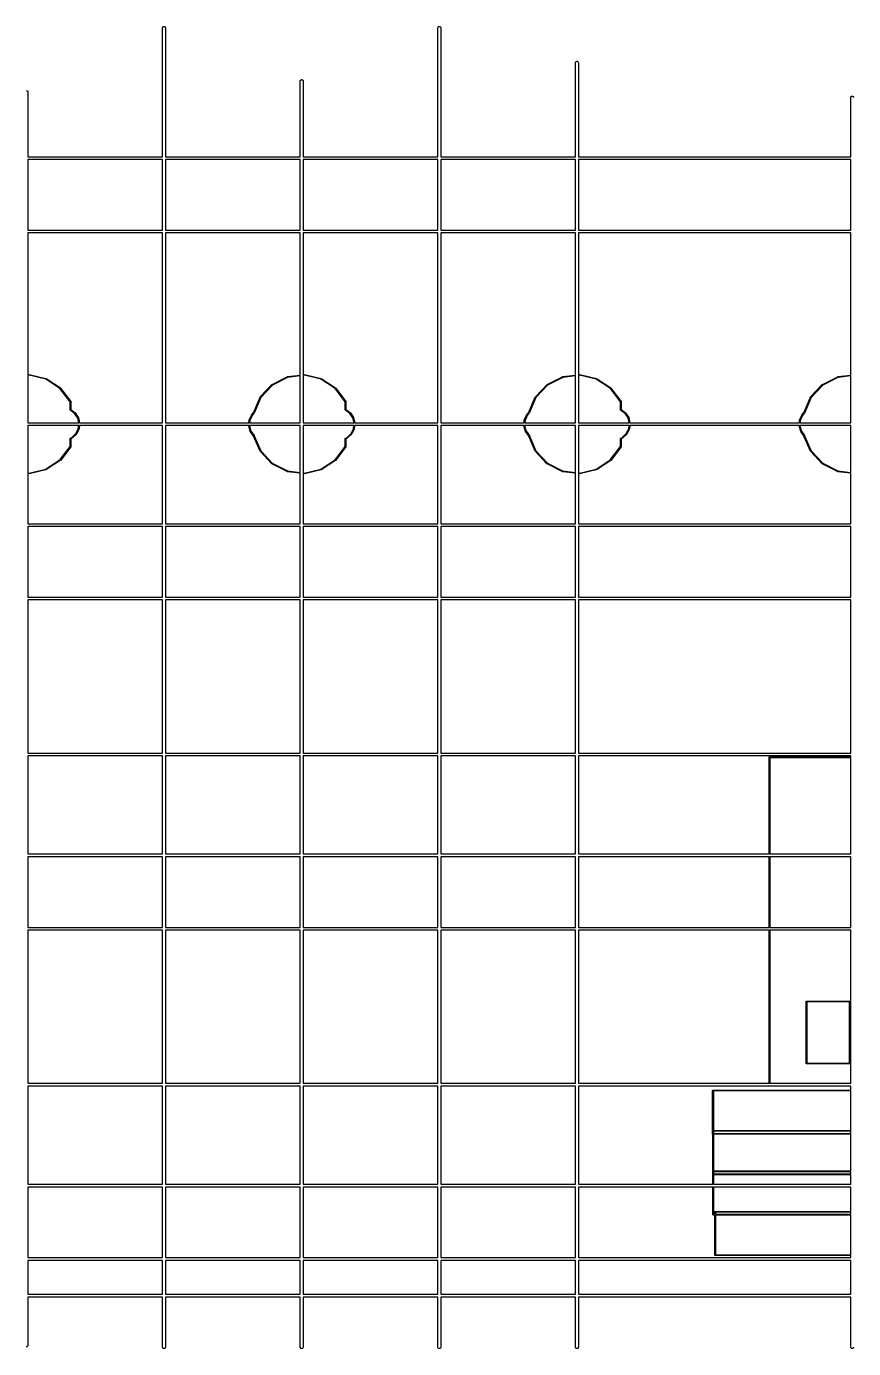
# Model space of a CAD drawing. Extents: x 15 to 494, y -198 to -76.
# Drawn here: x 194.3 to 251.6, y -198 to -106.5 of the extents above; entities that cross this region are included whole.
import ezdxf

# ---------------------------------------------------------------- set-up
doc = ezdxf.new("R2010")
doc.units = 0
doc.header["$MEASUREMENT"] = 0
doc.layers.add('BLACK', color=7, linetype='CONTINUOUS')

msp = doc.modelspace()

# ---------------------------------------------------------------- linework, layer by layer
at = {"layer": 'Black'}
for p, q in [((203.735, -106.553), (203.741, -106.519)), ((203.735, -115.47), (203.735, -106.553)), ((203.741, -106.519), (203.758, -106.489)), ((203.758, -106.489), (203.785, -106.466)), ((203.785, -106.466), (203.818, -106.455)), ((203.818, -106.455), (203.852, -106.455)), ((203.852, -106.455), (203.885, -106.466)), ((203.885, -106.466), (203.912, -106.489)), ((203.912, -106.489), (203.929, -106.519)), ((203.929, -106.519), (203.935, -106.553)), ((203.935, -106.553), (203.935, -115.47)), ((222.785, -106.553), (222.791, -106.519)), ((222.785, -115.47), (222.785, -106.553)), ((222.791, -106.519), (222.808, -106.489)), ((222.808, -106.489), (222.835, -106.466)), ((222.835, -106.466), (222.868, -106.455)), ((222.868, -106.455), (222.902, -106.455)), ((222.902, -106.455), (222.935, -106.466)), ((222.935, -106.466), (222.962, -106.489)), ((222.962, -106.489), (222.979, -106.519)), ((222.979, -106.519), (222.985, -106.553)), ((222.985, -106.553), (222.985, -115.47)), ((232.333, -108.902), (232.36, -108.879)), ((232.36, -108.879), (232.393, -108.868)), ((232.393, -108.868), (232.427, -108.868)), ((232.427, -108.868), (232.46, -108.879)), ((232.46, -108.879), (232.487, -108.902)), ((232.31, -108.966), (232.316, -108.932)), ((232.31, -115.47), (232.31, -108.966)), ((232.316, -108.932), (232.333, -108.902)), ((232.487, -108.902), (232.504, -108.932)), ((232.504, -108.932), (232.51, -108.966)), ((232.51, -108.966), (232.51, -115.47)), ((213.26, -110.236), (213.262, -110.227)), ((213.26, -115.47), (213.26, -110.236)), ((213.262, -110.219), (213.265, -110.21)), ((213.262, -110.227), (213.262, -110.219)), ((213.265, -110.21), (213.266, -110.202)), ((213.266, -110.202), (213.27, -110.194)), ((213.27, -110.194), (213.273, -110.186)), ((213.273, -110.186), (213.279, -110.179)), ((213.279, -110.179), (213.283, -110.172)), ((213.283, -110.172), (213.29, -110.166)), ((213.29, -110.166), (213.296, -110.159)), ((213.296, -110.159), (213.303, -110.155)), ((213.303, -110.155), (213.31, -110.149)), ((213.31, -110.149), (213.318, -110.146)), ((213.318, -110.146), (213.326, -110.142)), ((213.326, -110.142), (213.334, -110.141)), ((213.334, -110.141), (213.343, -110.138)), ((213.343, -110.138), (213.351, -110.138)), ((213.351, -110.138), (213.36, -110.136)), ((213.36, -110.136), (213.369, -110.138)), ((213.369, -110.138), (213.377, -110.138)), ((213.377, -110.138), (213.386, -110.141)), ((213.386, -110.141), (213.394, -110.142)), ((213.394, -110.142), (213.402, -110.146)), ((213.402, -110.146), (213.41, -110.149)), ((213.41, -110.149), (213.417, -110.155)), ((213.417, -110.155), (213.424, -110.159)), ((213.424, -110.159), (213.43, -110.166)), ((213.43, -110.166), (213.437, -110.172)), ((213.437, -110.172), (213.441, -110.179)), ((213.441, -110.179), (213.447, -110.186)), ((213.447, -110.186), (213.45, -110.194)), ((213.45, -110.194), (213.454, -110.202)), ((213.454, -110.202), (213.455, -110.21)), ((213.455, -110.21), (213.458, -110.219)), ((213.458, -110.219), (213.458, -110.227)), ((213.458, -110.227), (213.46, -110.236)), ((213.46, -110.236), (213.46, -115.47)), ((194.301, -110.9), (194.31, -110.898)), ((194.31, -110.898), (194.319, -110.9)), ((194.319, -110.9), (194.327, -110.9)), ((194.327, -110.9), (194.336, -110.903)), ((194.336, -110.903), (194.344, -110.904)), ((194.344, -110.904), (194.352, -110.908)), ((194.352, -110.908), (194.36, -110.911)), ((194.36, -110.911), (194.367, -110.917)), ((194.367, -110.917), (194.374, -110.921)), ((194.374, -110.921), (194.38, -110.928)), ((194.38, -110.928), (194.387, -110.934)), ((194.387, -110.934), (194.391, -110.941)), ((194.391, -110.941), (194.397, -110.948)), ((194.397, -110.948), (194.4, -110.956)), ((194.4, -110.956), (194.404, -110.964)), ((194.404, -110.964), (194.405, -110.972)), ((194.405, -110.972), (194.408, -110.981)), ((194.408, -110.981), (194.408, -110.989)), ((194.408, -110.989), (194.41, -110.998)), ((194.41, -110.998), (194.41, -115.47)), ((251.36, -111.379), (251.362, -111.37)), ((251.36, -115.47), (251.36, -111.379)), ((251.362, -111.362), (251.365, -111.353)), ((251.362, -111.37), (251.362, -111.362)), ((251.365, -111.353), (251.366, -111.345)), ((251.366, -111.345), (251.37, -111.337)), ((251.37, -111.337), (251.373, -111.329)), ((251.373, -111.329), (251.379, -111.322)), ((251.379, -111.322), (251.383, -111.315)), ((251.383, -111.315), (251.39, -111.309)), ((251.39, -111.309), (251.396, -111.302)), ((251.396, -111.302), (251.403, -111.298)), ((251.403, -111.298), (251.41, -111.292)), ((251.41, -111.292), (251.418, -111.289)), ((251.418, -111.289), (251.426, -111.285)), ((251.426, -111.285), (251.434, -111.284)), ((251.434, -111.284), (251.443, -111.281)), ((251.443, -111.281), (251.451, -111.281)), ((251.451, -111.281), (251.46, -111.279)), ((251.46, -111.279), (251.469, -111.281)), ((251.469, -111.281), (251.477, -111.281)), ((251.477, -111.281), (251.486, -111.284)), ((251.486, -111.284), (251.494, -111.285)), ((251.494, -111.285), (251.502, -111.289)), ((251.502, -111.289), (251.51, -111.292)), ((251.51, -111.292), (251.517, -111.298)), ((251.517, -111.298), (251.524, -111.302)), ((251.524, -111.302), (251.53, -111.309)), ((251.53, -111.309), (251.537, -111.315)), ((251.537, -111.315), (251.541, -111.322)), ((251.541, -111.322), (251.547, -111.329)), ((251.547, -111.329), (251.55, -111.337)), ((251.55, -111.337), (251.554, -111.345)), ((251.554, -111.345), (251.555, -111.353)), ((251.555, -111.353), (251.558, -111.362)), ((251.558, -111.362), (251.558, -111.37)), ((251.558, -111.37), (251.56, -111.379)), ((194.41, -115.47), (203.735, -115.47)), ((194.41, -115.67), (194.41, -120.55)), ((203.735, -115.67), (194.41, -115.67)), ((203.735, -120.55), (203.735, -115.67)), ((203.935, -115.47), (213.26, -115.47)), ((203.935, -115.67), (203.935, -120.55)), ((213.26, -115.67), (203.935, -115.67)), ((213.26, -120.55), (213.26, -115.67)), ((213.46, -115.47), (222.785, -115.47)), ((213.46, -115.67), (213.46, -120.55)), ((222.785, -115.67), (213.46, -115.67)), ((222.785, -120.55), (222.785, -115.67)), ((222.985, -115.47), (232.31, -115.47)), ((222.985, -115.67), (222.985, -120.55)), ((232.31, -115.67), (222.985, -115.67)), ((232.31, -120.55), (232.31, -115.67)), ((232.51, -115.47), (251.36, -115.47)), ((232.51, -115.67), (232.51, -120.55)), ((251.36, -115.67), (232.51, -115.67)), ((251.36, -120.55), (251.36, -115.67)), ((194.41, -120.55), (203.735, -120.55)), ((203.735, -120.75), (194.41, -120.75)), ((194.41, -120.75), (194.41, -130.563)), ((203.735, -133.885), (203.735, -120.75)), ((203.935, -120.55), (213.26, -120.55)), ((203.935, -120.75), (203.935, -133.885)), ((213.26, -120.75), (203.935, -120.75)), ((213.26, -130.587), (213.26, -120.75)), ((213.46, -120.55), (222.785, -120.55)), ((222.785, -120.75), (213.46, -120.75)), ((213.46, -120.75), (213.46, -130.563)), ((222.785, -133.885), (222.785, -120.75)), ((222.985, -120.55), (232.31, -120.55)), ((222.985, -120.75), (222.985, -133.885)), ((232.31, -120.75), (222.985, -120.75)), ((232.31, -130.587), (232.31, -120.75)), ((232.51, -120.55), (251.36, -120.55)), ((251.36, -120.75), (232.51, -120.75)), ((232.51, -120.75), (232.51, -130.563)), ((251.36, -130.587), (251.36, -120.75)), ((194.41, -130.563), (194.497, -130.553)), ((194.498, -130.603), (194.41, -130.614)), ((194.41, -130.614), (194.41, -133.885)), ((194.497, -130.553), (194.505, -130.554)), ((195.643, -130.872), (194.498, -130.603)), ((194.505, -130.554), (195.659, -130.824)), ((194.505, -130.554), (194.505, -130.554)), ((195.659, -130.824), (195.667, -130.827)), ((195.667, -130.827), (196.659, -131.476)), ((211.304, -131.231), (212.362, -130.696)), ((212.38, -130.743), (211.33, -131.274)), ((212.362, -130.696), (212.368, -130.694)), ((212.368, -130.694), (212.37, -130.694)), ((212.37, -130.694), (213.26, -130.587)), ((213.26, -130.638), (212.38, -130.743)), ((213.26, -133.885), (213.26, -130.638)), ((213.46, -130.563), (213.547, -130.553)), ((213.548, -130.603), (213.46, -130.614)), ((213.46, -130.614), (213.46, -133.885)), ((213.547, -130.553), (213.555, -130.554)), ((214.693, -130.872), (213.548, -130.603)), ((213.555, -130.554), (214.709, -130.824)), ((213.555, -130.554), (213.555, -130.554)), ((214.709, -130.824), (214.717, -130.827)), ((214.717, -130.827), (215.709, -131.476)), ((230.354, -131.231), (231.412, -130.696)), ((231.43, -130.743), (230.38, -131.274)), ((231.412, -130.696), (231.418, -130.694)), ((231.418, -130.694), (231.42, -130.694)), ((231.42, -130.694), (232.31, -130.587)), ((232.31, -130.638), (231.43, -130.743)), ((232.31, -133.885), (232.31, -130.638)), ((232.51, -130.563), (232.597, -130.553)), ((232.598, -130.603), (232.51, -130.614)), ((232.51, -130.614), (232.51, -133.885)), ((232.597, -130.553), (232.605, -130.554)), ((233.743, -130.872), (232.598, -130.603)), ((232.605, -130.554), (233.759, -130.824)), ((232.605, -130.554), (232.605, -130.554)), ((233.759, -130.824), (233.767, -130.827)), ((233.767, -130.827), (234.759, -131.476)), ((249.404, -131.231), (250.462, -130.696)), ((250.48, -130.743), (249.43, -131.274)), ((250.462, -130.696), (250.468, -130.694)), ((250.468, -130.694), (250.47, -130.694)), ((250.47, -130.694), (251.36, -130.587)), ((251.36, -130.638), (250.48, -130.743)), ((251.36, -133.885), (251.36, -130.638)), ((196.628, -131.515), (195.643, -130.872)), ((197.325, -132.443), (196.628, -131.515)), ((196.659, -131.476), (196.662, -131.479)), ((196.662, -131.479), (196.665, -131.482)), ((196.665, -131.482), (197.37, -132.42)), ((210.486, -132.1), (211.297, -131.236)), ((211.33, -131.274), (210.525, -132.131)), ((211.297, -131.236), (211.304, -131.231)), ((215.678, -131.515), (214.693, -130.872)), ((216.375, -132.443), (215.678, -131.515)), ((215.709, -131.476), (215.712, -131.479)), ((215.712, -131.479), (215.715, -131.482)), ((215.715, -131.482), (216.42, -132.42)), ((229.536, -132.1), (230.347, -131.236)), ((230.38, -131.274), (229.575, -132.131)), ((230.347, -131.236), (230.354, -131.231)), ((234.728, -131.515), (233.743, -130.872)), ((235.425, -132.443), (234.728, -131.515)), ((234.759, -131.476), (234.762, -131.479)), ((234.762, -131.479), (234.765, -131.482)), ((234.765, -131.482), (235.47, -132.42)), ((248.586, -132.1), (249.397, -131.236)), ((249.43, -131.274), (248.625, -132.131)), ((249.397, -131.236), (249.404, -131.231)), ((197.325, -132.985), (197.325, -132.443)), ((197.37, -132.42), (197.372, -132.423)), ((197.372, -132.423), (197.373, -132.426)), ((197.373, -132.426), (197.374, -132.427)), ((197.374, -132.427), (197.374, -132.428)), ((197.374, -132.428), (197.374, -132.431)), ((197.374, -132.431), (197.375, -132.435)), ((197.375, -132.435), (197.375, -132.972)), ((210.017, -133.19), (210.481, -132.107)), ((210.525, -132.131), (210.061, -133.217)), ((210.481, -132.107), (210.482, -132.106)), ((210.482, -132.106), (210.486, -132.1)), ((216.375, -132.985), (216.375, -132.443)), ((216.42, -132.42), (216.422, -132.423)), ((216.422, -132.423), (216.423, -132.426)), ((216.423, -132.426), (216.424, -132.427)), ((216.424, -132.427), (216.424, -132.428)), ((216.424, -132.428), (216.424, -132.431)), ((216.424, -132.431), (216.425, -132.435)), ((216.425, -132.435), (216.425, -132.972)), ((229.067, -133.19), (229.531, -132.107)), ((229.575, -132.131), (229.111, -133.217)), ((229.531, -132.107), (229.532, -132.106)), ((229.532, -132.106), (229.536, -132.1)), ((235.425, -132.985), (235.425, -132.443)), ((235.47, -132.42), (235.472, -132.423)), ((235.472, -132.423), (235.473, -132.426)), ((235.473, -132.426), (235.474, -132.427)), ((235.474, -132.427), (235.474, -132.428)), ((235.474, -132.428), (235.474, -132.431)), ((235.474, -132.431), (235.475, -132.435)), ((235.475, -132.435), (235.475, -132.972)), ((248.117, -133.19), (248.581, -132.107)), ((248.625, -132.131), (248.161, -133.217)), ((248.581, -132.107), (248.582, -132.106)), ((248.582, -132.106), (248.586, -132.1)), ((197.326, -132.988), (197.325, -132.985)), ((197.326, -132.991), (197.326, -132.988)), ((197.326, -132.992), (197.326, -132.991)), ((197.327, -132.994), (197.326, -132.992)), ((197.328, -132.996), (197.327, -132.994)), ((197.329, -132.999), (197.328, -132.996)), ((197.33, -133), (197.329, -132.999)), ((197.331, -133.001), (197.33, -133)), ((197.333, -133.003), (197.331, -133.001)), ((197.335, -133.005), (197.333, -133.003)), ((197.643, -133.234), (197.335, -133.005)), ((197.375, -132.972), (197.677, -133.196)), ((197.853, -133.55), (197.643, -133.234)), ((197.677, -133.196), (197.683, -133.203)), ((197.683, -133.203), (197.897, -133.527)), ((197.932, -133.885), (197.853, -133.55)), ((197.897, -133.527), (197.898, -133.529)), ((197.898, -133.529), (197.9, -133.535)), ((197.9, -133.535), (197.984, -133.885)), ((209.719, -133.708), (209.876, -133.355)), ((209.92, -133.379), (209.767, -133.724)), ((209.876, -133.355), (209.877, -133.353)), ((209.877, -133.353), (209.879, -133.35)), ((209.879, -133.35), (210.001, -133.199)), ((210.039, -133.231), (209.92, -133.379)), ((210.001, -133.199), (210.007, -133.194)), ((210.007, -133.194), (210.015, -133.19)), ((210.015, -133.19), (210.017, -133.19)), ((210.041, -133.232), (210.039, -133.231)), ((210.049, -133.229), (210.041, -133.232)), ((210.056, -133.224), (210.049, -133.229)), ((210.061, -133.217), (210.056, -133.224)), ((216.376, -132.988), (216.375, -132.985)), ((216.376, -132.991), (216.376, -132.988)), ((216.376, -132.992), (216.376, -132.991)), ((216.377, -132.994), (216.376, -132.992)), ((216.378, -132.996), (216.377, -132.994)), ((216.379, -132.999), (216.378, -132.996)), ((216.38, -133), (216.379, -132.999)), ((216.381, -133.001), (216.38, -133)), ((216.383, -133.003), (216.381, -133.001)), ((216.385, -133.005), (216.383, -133.003)), ((216.693, -133.234), (216.385, -133.005)), ((216.425, -132.972), (216.727, -133.196)), ((216.903, -133.55), (216.693, -133.234)), ((216.727, -133.196), (216.733, -133.203)), ((216.733, -133.203), (216.947, -133.527)), ((216.982, -133.885), (216.903, -133.55)), ((216.947, -133.527), (216.948, -133.529)), ((216.948, -133.529), (216.95, -133.535)), ((216.95, -133.535), (217.034, -133.885)), ((228.769, -133.708), (228.926, -133.355)), ((228.97, -133.379), (228.817, -133.724)), ((228.926, -133.355), (228.927, -133.353)), ((228.927, -133.353), (228.929, -133.35)), ((228.929, -133.35), (229.051, -133.199)), ((229.089, -133.231), (228.97, -133.379)), ((229.051, -133.199), (229.057, -133.194)), ((229.057, -133.194), (229.065, -133.19)), ((229.065, -133.19), (229.067, -133.19)), ((229.091, -133.232), (229.089, -133.231)), ((229.099, -133.229), (229.091, -133.232)), ((229.106, -133.224), (229.099, -133.229)), ((229.111, -133.217), (229.106, -133.224)), ((235.426, -132.988), (235.425, -132.985)), ((235.426, -132.991), (235.426, -132.988)), ((235.426, -132.992), (235.426, -132.991)), ((235.427, -132.994), (235.426, -132.992)), ((235.428, -132.996), (235.427, -132.994)), ((235.429, -132.999), (235.428, -132.996)), ((235.43, -133), (235.429, -132.999)), ((235.431, -133.001), (235.43, -133)), ((235.433, -133.003), (235.431, -133.001)), ((235.435, -133.005), (235.433, -133.003)), ((235.743, -133.234), (235.435, -133.005)), ((235.475, -132.972), (235.777, -133.196)), ((235.953, -133.55), (235.743, -133.234)), ((235.777, -133.196), (235.783, -133.203)), ((235.783, -133.203), (235.997, -133.527)), ((236.032, -133.885), (235.953, -133.55)), ((235.997, -133.527), (235.998, -133.529)), ((235.998, -133.529), (236, -133.535)), ((236, -133.535), (236.084, -133.885)), ((247.819, -133.708), (247.976, -133.355)), ((248.02, -133.379), (247.867, -133.724)), ((247.976, -133.355), (247.977, -133.353)), ((247.977, -133.353), (247.979, -133.35)), ((247.979, -133.35), (248.101, -133.199)), ((248.139, -133.231), (248.02, -133.379)), ((248.101, -133.199), (248.107, -133.194)), ((248.107, -133.194), (248.115, -133.19)), ((248.115, -133.19), (248.117, -133.19)), ((248.141, -133.232), (248.139, -133.231)), ((248.149, -133.229), (248.141, -133.232)), ((248.156, -133.224), (248.149, -133.229)), ((248.161, -133.217), (248.156, -133.224)), ((194.41, -133.885), (197.932, -133.885)), ((194.41, -134.085), (194.41, -137.358)), ((197.922, -134.085), (194.41, -134.085)), ((197.728, -134.636), (197.897, -134.297)), ((197.944, -134.315), (197.77, -134.662)), ((197.897, -134.297), (197.922, -134.085)), ((197.946, -134.307), (197.944, -134.315)), ((197.972, -134.085), (197.946, -134.307)), ((203.735, -134.085), (197.972, -134.085)), ((197.984, -133.885), (203.735, -133.885)), ((203.735, -140.87), (203.735, -134.085)), ((203.935, -133.885), (209.706, -133.885)), ((203.935, -134.085), (203.935, -140.87)), ((209.692, -134.085), (203.935, -134.085)), ((209.691, -134.101), (209.692, -134.085)), ((209.692, -134.11), (209.691, -134.101)), ((209.799, -134.48), (209.692, -134.11)), ((209.706, -133.885), (209.717, -133.716)), ((209.717, -133.716), (209.719, -133.708)), ((209.742, -134.085), (209.741, -134.1)), ((209.741, -134.1), (209.846, -134.462)), ((213.26, -134.085), (209.742, -134.085)), ((209.767, -133.724), (209.756, -133.885)), ((209.756, -133.885), (213.26, -133.885)), ((209.803, -134.488), (209.799, -134.48)), ((210.028, -134.797), (209.803, -134.488)), ((209.803, -134.488), (209.803, -134.488)), ((209.846, -134.462), (210.07, -134.77)), ((213.26, -137.333), (213.26, -134.085)), ((213.46, -133.885), (216.982, -133.885)), ((213.46, -134.085), (213.46, -137.358)), ((216.972, -134.085), (213.46, -134.085)), ((216.778, -134.636), (216.947, -134.297)), ((216.994, -134.315), (216.82, -134.662)), ((216.947, -134.297), (216.972, -134.085)), ((216.996, -134.307), (216.994, -134.315)), ((217.022, -134.085), (216.996, -134.307)), ((222.785, -134.085), (217.022, -134.085)), ((217.034, -133.885), (222.785, -133.885)), ((222.785, -140.87), (222.785, -134.085)), ((222.985, -133.885), (228.756, -133.885)), ((222.985, -134.085), (222.985, -140.87)), ((228.742, -134.085), (222.985, -134.085)), ((228.741, -134.101), (228.742, -134.085)), ((228.742, -134.11), (228.741, -134.101)), ((228.849, -134.48), (228.742, -134.11)), ((228.756, -133.885), (228.767, -133.716)), ((228.767, -133.716), (228.769, -133.708)), ((228.792, -134.085), (228.791, -134.1)), ((228.791, -134.1), (228.896, -134.462)), ((232.31, -134.085), (228.792, -134.085)), ((228.817, -133.724), (228.806, -133.885)), ((228.806, -133.885), (232.31, -133.885)), ((228.853, -134.488), (228.849, -134.48)), ((229.078, -134.797), (228.853, -134.488)), ((228.853, -134.488), (228.853, -134.488)), ((228.896, -134.462), (229.12, -134.77)), ((232.31, -137.333), (232.31, -134.085)), ((232.51, -133.885), (236.032, -133.885)), ((232.51, -134.085), (232.51, -137.358)), ((236.022, -134.085), (232.51, -134.085)), ((235.828, -134.636), (235.997, -134.297)), ((236.044, -134.315), (235.87, -134.662)), ((235.997, -134.297), (236.022, -134.085)), ((236.046, -134.307), (236.044, -134.315)), ((236.072, -134.085), (236.046, -134.307)), ((247.792, -134.085), (236.072, -134.085)), ((236.084, -133.885), (247.806, -133.885)), ((247.791, -134.101), (247.792, -134.085)), ((247.792, -134.11), (247.791, -134.101)), ((247.899, -134.48), (247.792, -134.11)), ((247.806, -133.885), (247.817, -133.716)), ((247.817, -133.716), (247.819, -133.708)), ((247.842, -134.085), (247.841, -134.1)), ((247.841, -134.1), (247.946, -134.462)), ((251.36, -134.085), (247.842, -134.085)), ((247.867, -133.724), (247.856, -133.885)), ((247.856, -133.885), (251.36, -133.885)), ((247.903, -134.488), (247.899, -134.48)), ((248.128, -134.797), (247.903, -134.488)), ((247.903, -134.488), (247.903, -134.488)), ((247.946, -134.462), (248.17, -134.77)), ((251.36, -137.333), (251.36, -134.085)), ((197.325, -134.985), (197.327, -134.976)), ((197.325, -135.527), (197.325, -134.985)), ((197.327, -134.976), (197.331, -134.969)), ((197.331, -134.969), (197.337, -134.963)), ((197.337, -134.963), (197.346, -134.96)), ((197.346, -134.96), (197.354, -134.96)), ((197.354, -134.96), (197.358, -134.962)), ((197.358, -134.962), (197.359, -134.96)), ((197.359, -134.96), (197.363, -134.952)), ((197.363, -134.952), (197.37, -134.947)), ((197.37, -134.947), (197.451, -134.898)), ((197.378, -134.993), (197.375, -134.992)), ((197.375, -134.992), (197.375, -135.535)), ((197.387, -134.993), (197.378, -134.993)), ((197.395, -134.99), (197.387, -134.993)), ((197.479, -134.939), (197.395, -134.99)), ((197.451, -134.898), (197.728, -134.636)), ((197.481, -134.938), (197.479, -134.939)), ((197.483, -134.936), (197.481, -134.938)), ((197.765, -134.669), (197.483, -134.936)), ((197.77, -134.662), (197.765, -134.669)), ((210.024, -134.811), (210.025, -134.803)), ((210.026, -134.82), (210.024, -134.811)), ((210.025, -134.803), (210.028, -134.797)), ((210.475, -135.853), (210.026, -134.82)), ((210.07, -134.77), (210.074, -134.778)), ((210.073, -134.795), (210.071, -134.798)), ((210.071, -134.798), (210.072, -134.8)), ((210.072, -134.8), (210.519, -135.829)), ((210.075, -134.787), (210.073, -134.795)), ((210.074, -134.778), (210.075, -134.787)), ((216.375, -134.985), (216.377, -134.976)), ((216.375, -135.527), (216.375, -134.985)), ((216.377, -134.976), (216.381, -134.969)), ((216.381, -134.969), (216.387, -134.963)), ((216.387, -134.963), (216.396, -134.96)), ((216.396, -134.96), (216.404, -134.96)), ((216.404, -134.96), (216.408, -134.962)), ((216.408, -134.962), (216.409, -134.96)), ((216.409, -134.96), (216.413, -134.952)), ((216.413, -134.952), (216.42, -134.947)), ((216.42, -134.947), (216.501, -134.898)), ((216.428, -134.993), (216.425, -134.992)), ((216.425, -134.992), (216.425, -135.535)), ((216.437, -134.993), (216.428, -134.993)), ((216.445, -134.99), (216.437, -134.993)), ((216.529, -134.939), (216.445, -134.99)), ((216.501, -134.898), (216.778, -134.636)), ((216.531, -134.938), (216.529, -134.939)), ((216.533, -134.936), (216.531, -134.938)), ((216.815, -134.669), (216.533, -134.936)), ((216.82, -134.662), (216.815, -134.669)), ((229.074, -134.811), (229.075, -134.803)), ((229.076, -134.82), (229.074, -134.811)), ((229.075, -134.803), (229.078, -134.797)), ((229.525, -135.853), (229.076, -134.82)), ((229.12, -134.77), (229.124, -134.778)), ((229.123, -134.795), (229.121, -134.798)), ((229.121, -134.798), (229.122, -134.8)), ((229.122, -134.8), (229.569, -135.829)), ((229.125, -134.787), (229.123, -134.795)), ((229.124, -134.778), (229.125, -134.787)), ((235.425, -134.985), (235.427, -134.976)), ((235.425, -135.527), (235.425, -134.985)), ((235.427, -134.976), (235.431, -134.969)), ((235.431, -134.969), (235.438, -134.963)), ((235.438, -134.963), (235.446, -134.96)), ((235.446, -134.96), (235.454, -134.96)), ((235.454, -134.96), (235.458, -134.962)), ((235.458, -134.962), (235.459, -134.96)), ((235.459, -134.96), (235.463, -134.952)), ((235.463, -134.952), (235.47, -134.947)), ((235.47, -134.947), (235.551, -134.898)), ((235.478, -134.993), (235.475, -134.992)), ((235.475, -134.992), (235.475, -135.535)), ((235.487, -134.993), (235.478, -134.993)), ((235.495, -134.99), (235.487, -134.993)), ((235.579, -134.939), (235.495, -134.99)), ((235.551, -134.898), (235.828, -134.636)), ((235.581, -134.938), (235.579, -134.939)), ((235.583, -134.936), (235.581, -134.938)), ((235.865, -134.669), (235.583, -134.936)), ((235.87, -134.662), (235.865, -134.669)), ((248.124, -134.811), (248.125, -134.803)), ((248.126, -134.82), (248.124, -134.811)), ((248.125, -134.803), (248.128, -134.797)), ((248.575, -135.853), (248.126, -134.82)), ((248.17, -134.77), (248.174, -134.778)), ((248.173, -134.795), (248.171, -134.798)), ((248.171, -134.798), (248.172, -134.8)), ((248.172, -134.8), (248.619, -135.829)), ((248.175, -134.787), (248.173, -134.795)), ((248.174, -134.778), (248.175, -134.787)), ((196.619, -136.463), (197.325, -135.527)), ((197.37, -135.55), (196.656, -136.496)), ((197.372, -135.547), (197.37, -135.55)), ((197.373, -135.544), (197.372, -135.547)), ((197.374, -135.543), (197.373, -135.544)), ((197.375, -135.535), (197.374, -135.539)), ((197.374, -135.539), (197.374, -135.542)), ((197.374, -135.542), (197.374, -135.543)), ((210.477, -135.856), (210.475, -135.853)), ((210.479, -135.86), (210.477, -135.856)), ((211.287, -136.727), (210.479, -135.86)), ((210.519, -135.829), (211.321, -136.689)), ((215.669, -136.463), (216.375, -135.527)), ((216.42, -135.55), (215.706, -136.496)), ((216.422, -135.547), (216.42, -135.55)), ((216.423, -135.544), (216.422, -135.547)), ((216.424, -135.543), (216.423, -135.544)), ((216.425, -135.535), (216.424, -135.539)), ((216.424, -135.539), (216.424, -135.542)), ((216.424, -135.542), (216.424, -135.543)), ((229.527, -135.856), (229.525, -135.853)), ((229.529, -135.86), (229.527, -135.856)), ((230.337, -136.727), (229.529, -135.86)), ((229.569, -135.829), (230.371, -136.689)), ((234.719, -136.463), (235.425, -135.527)), ((235.47, -135.55), (234.756, -136.496)), ((235.472, -135.547), (235.47, -135.55)), ((235.473, -135.544), (235.472, -135.547)), ((235.474, -135.543), (235.473, -135.544)), ((235.475, -135.535), (235.474, -135.539)), ((235.474, -135.539), (235.474, -135.542)), ((235.474, -135.542), (235.474, -135.543)), ((248.577, -135.856), (248.575, -135.853)), ((248.579, -135.86), (248.577, -135.856)), ((249.387, -136.727), (248.579, -135.86)), ((248.619, -135.829), (249.421, -136.689)), ((194.486, -137.367), (195.633, -137.103)), ((195.648, -137.151), (194.493, -137.417)), ((195.633, -137.103), (196.619, -136.463)), ((195.656, -137.147), (195.648, -137.151)), ((196.65, -136.502), (195.656, -137.147)), ((196.656, -136.496), (196.65, -136.502)), ((196.65, -136.502), (196.65, -136.502)), ((211.293, -136.731), (211.287, -136.727)), ((211.294, -136.732), (211.293, -136.731)), ((212.35, -137.27), (211.294, -136.732)), ((211.321, -136.689), (212.369, -137.224)), ((212.369, -137.224), (213.26, -137.333)), ((213.536, -137.367), (214.683, -137.103)), ((214.698, -137.151), (213.543, -137.417)), ((214.683, -137.103), (215.669, -136.463)), ((214.706, -137.147), (214.698, -137.151)), ((215.7, -136.502), (214.706, -137.147)), ((215.706, -136.496), (215.7, -136.502)), ((215.7, -136.502), (215.7, -136.502)), ((230.343, -136.731), (230.337, -136.727)), ((230.344, -136.732), (230.343, -136.731)), ((231.4, -137.27), (230.344, -136.732)), ((230.371, -136.689), (231.419, -137.224)), ((231.419, -137.224), (232.31, -137.333)), ((232.586, -137.367), (233.733, -137.103)), ((233.748, -137.151), (232.593, -137.417)), ((233.733, -137.103), (234.719, -136.463)), ((233.756, -137.147), (233.748, -137.151)), ((234.75, -136.502), (233.756, -137.147)), ((234.756, -136.496), (234.75, -136.502)), ((234.75, -136.502), (234.75, -136.502)), ((249.393, -136.731), (249.387, -136.727)), ((249.394, -136.732), (249.393, -136.731)), ((250.45, -137.27), (249.394, -136.732)), ((249.421, -136.689), (250.469, -137.224)), ((250.469, -137.224), (251.36, -137.333)), ((194.41, -137.358), (194.486, -137.367)), ((194.485, -137.418), (194.41, -137.408)), ((194.41, -137.408), (194.41, -140.87)), ((194.493, -137.417), (194.485, -137.418)), ((194.485, -137.418), (194.485, -137.418)), ((194.485, -137.418), (194.485, -137.418)), ((194.493, -137.417), (194.493, -137.417)), ((212.358, -137.273), (212.35, -137.27)), ((213.26, -137.384), (212.358, -137.273)), ((213.26, -140.87), (213.26, -137.384)), ((213.46, -137.358), (213.536, -137.367)), ((213.535, -137.418), (213.46, -137.408)), ((213.46, -137.408), (213.46, -140.87)), ((213.543, -137.417), (213.535, -137.418)), ((213.535, -137.418), (213.535, -137.418)), ((213.535, -137.418), (213.535, -137.418)), ((213.543, -137.417), (213.543, -137.417)), ((231.408, -137.273), (231.4, -137.27)), ((232.31, -137.384), (231.408, -137.273)), ((232.31, -140.87), (232.31, -137.384)), ((232.51, -137.358), (232.586, -137.367)), ((232.585, -137.418), (232.51, -137.408)), ((232.51, -137.408), (232.51, -140.87)), ((232.593, -137.417), (232.585, -137.418)), ((232.585, -137.418), (232.585, -137.418)), ((232.585, -137.418), (232.585, -137.418)), ((232.593, -137.417), (232.593, -137.417)), ((250.458, -137.273), (250.45, -137.27)), ((251.36, -137.384), (250.458, -137.273)), ((251.36, -140.87), (251.36, -137.384)), ((194.41, -140.87), (203.735, -140.87)), ((203.935, -140.87), (213.26, -140.87)), ((213.46, -140.87), (222.785, -140.87)), ((222.985, -140.87), (232.31, -140.87)), ((232.51, -140.87), (251.36, -140.87)), ((194.41, -141.07), (194.41, -145.95)), ((203.735, -141.07), (194.41, -141.07)), ((203.735, -145.95), (203.735, -141.07)), ((203.935, -141.07), (203.935, -145.95)), ((213.26, -141.07), (203.935, -141.07)), ((213.26, -145.95), (213.26, -141.07)), ((213.46, -141.07), (213.46, -145.95)), ((222.785, -141.07), (213.46, -141.07)), ((222.785, -145.95), (222.785, -141.07)), ((222.985, -141.07), (222.985, -145.95)), ((232.31, -141.07), (222.985, -141.07)), ((232.31, -145.95), (232.31, -141.07)), ((232.51, -141.07), (232.51, -145.95)), ((251.36, -141.07), (232.51, -141.07)), ((251.36, -145.95), (251.36, -141.07)), ((194.41, -145.95), (203.735, -145.95)), ((194.41, -146.15), (194.41, -156.745)), ((203.735, -146.15), (194.41, -146.15)), ((203.735, -156.745), (203.735, -146.15)), ((203.935, -145.95), (213.26, -145.95)), ((203.935, -146.15), (203.935, -156.745)), ((213.26, -146.15), (203.935, -146.15)), ((213.26, -156.745), (213.26, -146.15)), ((213.46, -145.95), (222.785, -145.95)), ((213.46, -146.15), (213.46, -156.745)), ((222.785, -146.15), (213.46, -146.15)), ((222.785, -156.745), (222.785, -146.15)), ((222.985, -145.95), (232.31, -145.95)), ((222.985, -146.15), (222.985, -156.745)), ((232.31, -146.15), (222.985, -146.15)), ((232.31, -156.745), (232.31, -146.15)), ((232.51, -145.95), (251.36, -145.95)), ((232.51, -146.15), (232.51, -156.745)), ((251.36, -146.15), (232.51, -146.15)), ((251.36, -156.745), (251.36, -146.15)), ((194.41, -156.745), (203.735, -156.745)), ((194.41, -156.945), (194.41, -163.73)), ((203.735, -156.945), (194.41, -156.945)), ((203.735, -163.73), (203.735, -156.945)), ((203.935, -156.745), (213.26, -156.745)), ((203.935, -156.945), (203.935, -163.73)), ((213.26, -156.945), (203.935, -156.945)), ((213.26, -163.73), (213.26, -156.945)), ((213.46, -156.745), (222.785, -156.745)), ((213.46, -156.945), (213.46, -163.73)), ((222.785, -156.945), (213.46, -156.945)), ((222.785, -163.73), (222.785, -156.945)), ((222.985, -156.745), (232.31, -156.745)), ((222.985, -156.945), (222.985, -163.73)), ((232.31, -156.945), (222.985, -156.945)), ((232.31, -163.73), (232.31, -156.945)), ((232.51, -156.745), (251.36, -156.745)), ((232.51, -156.945), (232.51, -163.73)), ((251.36, -156.945), (232.51, -156.945)), ((245.706, -157.038), (245.707, -157.036)), ((245.706, -157.04), (245.706, -157.038)), ((245.706, -157.042), (245.706, -157.04)), ((245.706, -163.73), (245.706, -157.042)), ((245.707, -157.036), (245.708, -157.033)), ((245.708, -157.033), (245.709, -157.032)), ((245.709, -157.029), (245.711, -157.028)), ((245.709, -157.032), (245.709, -157.029)), ((245.711, -157.028), (245.712, -157.026)), ((245.712, -157.026), (245.714, -157.025)), ((245.714, -157.025), (245.715, -157.023)), ((245.715, -157.023), (245.717, -157.022)), ((245.717, -157.022), (245.718, -157.02)), ((245.718, -157.02), (245.721, -157.02)), ((245.721, -157.02), (245.722, -157.019)), ((245.722, -157.019), (245.725, -157.018)), ((245.725, -157.018), (245.727, -157.017)), ((245.727, -157.017), (245.729, -157.017)), ((245.729, -157.017), (245.731, -157.017)), ((245.731, -157.017), (251.36, -157.017)), ((245.756, -157.067), (245.756, -163.73)), ((251.36, -157.067), (245.756, -157.067)), ((251.36, -157.017), (251.36, -156.945)), ((251.36, -163.73), (251.36, -157.067)), ((194.41, -163.73), (203.735, -163.73)), ((203.935, -163.73), (213.26, -163.73)), ((213.46, -163.73), (222.785, -163.73)), ((222.985, -163.73), (232.31, -163.73)), ((232.51, -163.73), (245.706, -163.73)), ((245.756, -163.73), (251.36, -163.73)), ((194.41, -163.93), (194.41, -168.81)), ((203.735, -163.93), (194.41, -163.93)), ((203.735, -168.81), (203.735, -163.93)), ((203.935, -163.93), (203.935, -168.81)), ((213.26, -163.93), (203.935, -163.93)), ((213.26, -168.81), (213.26, -163.93)), ((213.46, -163.93), (213.46, -168.81)), ((222.785, -163.93), (213.46, -163.93)), ((222.785, -168.81), (222.785, -163.93)), ((222.985, -163.93), (222.985, -168.81)), ((232.31, -163.93), (222.985, -163.93)), ((232.31, -168.81), (232.31, -163.93)), ((232.51, -163.93), (232.51, -168.81)), ((245.706, -163.93), (232.51, -163.93)), ((245.706, -168.81), (245.706, -163.93)), ((245.756, -163.93), (245.756, -168.81)), ((251.36, -163.93), (245.756, -163.93)), ((251.36, -168.81), (251.36, -163.93)), ((194.41, -168.81), (203.735, -168.81)), ((194.41, -169.01), (194.41, -179.605)), ((203.735, -169.01), (194.41, -169.01)), ((203.735, -179.605), (203.735, -169.01)), ((203.935, -168.81), (213.26, -168.81)), ((203.935, -169.01), (203.935, -179.605)), ((213.26, -169.01), (203.935, -169.01)), ((213.26, -179.605), (213.26, -169.01)), ((213.46, -168.81), (222.785, -168.81)), ((213.46, -169.01), (213.46, -179.605)), ((222.785, -169.01), (213.46, -169.01)), ((222.785, -179.605), (222.785, -169.01)), ((222.985, -168.81), (232.31, -168.81)), ((222.985, -169.01), (222.985, -179.605)), ((232.31, -169.01), (222.985, -169.01)), ((232.31, -179.605), (232.31, -169.01)), ((232.51, -168.81), (245.706, -168.81)), ((232.51, -169.01), (232.51, -179.605)), ((245.706, -169.01), (232.51, -169.01)), ((245.706, -179.605), (245.706, -169.01)), ((245.756, -168.81), (251.36, -168.81)), ((245.756, -169.01), (245.756, -179.605)), ((251.36, -169.01), (245.756, -169.01)), ((251.36, -179.605), (251.36, -169.01)), ((248.278, -173.938), (248.279, -173.936)), ((248.278, -178.238), (248.278, -173.938)), ((248.279, -173.932), (248.28, -173.929)), ((248.279, -173.934), (248.279, -173.932)), ((248.279, -173.936), (248.279, -173.934)), ((248.28, -173.929), (248.281, -173.927)), ((248.281, -173.927), (248.282, -173.925)), ((248.282, -173.925), (248.283, -173.924)), ((248.283, -173.924), (248.284, -173.922)), ((248.284, -173.922), (248.286, -173.92)), ((248.286, -173.92), (248.287, -173.919)), ((248.287, -173.919), (248.289, -173.918)), ((248.289, -173.918), (248.291, -173.916)), ((248.291, -173.916), (248.293, -173.916)), ((248.293, -173.916), (248.295, -173.914)), ((248.295, -173.914), (248.297, -173.914)), ((248.297, -173.914), (248.299, -173.913)), ((248.299, -173.913), (248.301, -173.913)), ((248.301, -173.913), (248.303, -173.913)), ((248.303, -173.913), (251.303, -173.913)), ((248.328, -173.963), (248.328, -178.213)), ((251.278, -173.963), (248.328, -173.963)), ((251.278, -178.213), (251.278, -173.963)), ((251.303, -173.913), (251.305, -173.913)), ((251.305, -173.913), (251.308, -173.913)), ((251.308, -173.913), (251.31, -173.914)), ((251.31, -173.914), (251.312, -173.914)), ((251.312, -173.914), (251.314, -173.916)), ((251.314, -173.916), (251.316, -173.916)), ((251.316, -173.916), (251.317, -173.918)), ((251.317, -173.918), (251.319, -173.919)), ((251.319, -173.919), (251.321, -173.92)), ((251.321, -173.92), (251.322, -173.922)), ((251.322, -173.922), (251.323, -173.924)), ((251.323, -173.924), (251.325, -173.925)), ((251.325, -173.925), (251.326, -173.927)), ((251.326, -173.927), (251.327, -173.929)), ((251.327, -173.929), (251.327, -173.932)), ((251.327, -173.932), (251.328, -173.934)), ((251.328, -173.934), (251.328, -173.936)), ((251.328, -173.936), (251.328, -173.938)), ((251.328, -173.938), (251.328, -178.238)), ((248.279, -178.24), (248.278, -178.238)), ((248.279, -178.242), (248.279, -178.24)), ((248.279, -178.244), (248.279, -178.242)), ((248.28, -178.246), (248.279, -178.244)), ((248.281, -178.248), (248.28, -178.246)), ((248.282, -178.25), (248.281, -178.248)), ((248.283, -178.252), (248.282, -178.25)), ((248.284, -178.254), (248.283, -178.252)), ((248.286, -178.255), (248.284, -178.254)), ((248.287, -178.257), (248.286, -178.255)), ((248.289, -178.258), (248.287, -178.257)), ((248.291, -178.26), (248.289, -178.258)), ((248.293, -178.26), (248.291, -178.26)), ((248.295, -178.261), (248.293, -178.26)), ((248.297, -178.262), (248.295, -178.261)), ((248.299, -178.263), (248.297, -178.262)), ((248.301, -178.263), (248.299, -178.263)), ((248.303, -178.263), (248.301, -178.263)), ((251.303, -178.263), (248.303, -178.263)), ((248.328, -178.213), (251.278, -178.213)), ((251.305, -178.263), (251.303, -178.263)), ((251.308, -178.263), (251.305, -178.263)), ((251.31, -178.262), (251.308, -178.263)), ((251.312, -178.261), (251.31, -178.262)), ((251.314, -178.26), (251.312, -178.261)), ((251.316, -178.26), (251.314, -178.26)), ((251.317, -178.258), (251.316, -178.26)), ((251.319, -178.257), (251.317, -178.258)), ((251.321, -178.255), (251.319, -178.257)), ((251.322, -178.254), (251.321, -178.255)), ((251.323, -178.252), (251.322, -178.254)), ((251.325, -178.25), (251.323, -178.252)), ((251.326, -178.248), (251.325, -178.25)), ((251.327, -178.246), (251.326, -178.248)), ((251.328, -178.242), (251.327, -178.244)), ((251.327, -178.244), (251.327, -178.246)), ((251.328, -178.238), (251.328, -178.24)), ((251.328, -178.24), (251.328, -178.242)), ((194.41, -179.605), (203.735, -179.605)), ((194.41, -179.805), (194.41, -186.59)), ((203.735, -179.805), (194.41, -179.805)), ((203.735, -186.59), (203.735, -179.805)), ((203.935, -179.605), (213.26, -179.605)), ((203.935, -179.805), (203.935, -186.59)), ((213.26, -179.805), (203.935, -179.805)), ((213.26, -186.59), (213.26, -179.805)), ((213.46, -179.605), (222.785, -179.605)), ((213.46, -179.805), (213.46, -186.59)), ((222.785, -179.805), (213.46, -179.805)), ((222.785, -186.59), (222.785, -179.805)), ((222.985, -179.605), (232.31, -179.605)), ((222.985, -179.805), (222.985, -186.59)), ((232.31, -179.805), (222.985, -179.805)), ((232.31, -186.59), (232.31, -179.805)), ((232.51, -179.605), (245.706, -179.605)), ((232.51, -179.805), (232.51, -186.59)), ((251.36, -179.805), (232.51, -179.805)), ((241.803, -180.106), (241.804, -180.104)), ((241.803, -180.108), (241.803, -180.106)), ((241.803, -180.11), (241.803, -180.108)), ((241.803, -183.11), (241.803, -180.11)), ((241.804, -180.104), (241.805, -180.101)), ((241.805, -180.101), (241.806, -180.1)), ((241.806, -180.097), (241.808, -180.096)), ((241.806, -180.1), (241.806, -180.097)), ((241.808, -180.096), (241.809, -180.094)), ((241.809, -180.094), (241.811, -180.093)), ((241.811, -180.093), (241.812, -180.091)), ((241.812, -180.091), (241.814, -180.09)), ((241.814, -180.09), (241.815, -180.088)), ((241.815, -180.088), (241.818, -180.088)), ((241.818, -180.088), (241.819, -180.087)), ((241.819, -180.087), (241.822, -180.086)), ((241.822, -180.086), (241.824, -180.085)), ((241.824, -180.085), (241.826, -180.085)), ((241.826, -180.085), (241.828, -180.085)), ((241.828, -180.085), (251.36, -180.085)), ((241.853, -180.135), (241.853, -182.879)), ((251.36, -180.135), (241.853, -180.135)), ((245.756, -179.605), (251.36, -179.605)), ((251.36, -180.085), (251.36, -179.805)), ((251.36, -182.879), (251.36, -180.135)), ((241.853, -182.879), (251.36, -182.879)), ((241.873, -182.929), (241.873, -183.085)), ((251.36, -182.929), (241.873, -182.929)), ((251.36, -183.085), (251.36, -182.929)), ((241.803, -183.112), (241.803, -183.11)), ((241.803, -183.114), (241.803, -183.112)), ((241.804, -183.116), (241.803, -183.114)), ((241.805, -183.119), (241.804, -183.116)), ((241.806, -183.12), (241.805, -183.119)), ((241.806, -183.123), (241.806, -183.12)), ((241.808, -183.124), (241.806, -183.123)), ((241.809, -183.126), (241.808, -183.124)), ((241.811, -183.127), (241.809, -183.126)), ((241.812, -183.129), (241.811, -183.127)), ((241.814, -183.13), (241.812, -183.129)), ((241.815, -183.132), (241.814, -183.13)), ((241.818, -183.132), (241.815, -183.132)), ((241.819, -183.133), (241.818, -183.132)), ((241.822, -183.134), (241.819, -183.133)), ((241.823, -183.134), (241.822, -183.134)), ((241.823, -185.698), (241.823, -183.134)), ((241.873, -183.085), (251.36, -183.085)), ((241.873, -183.135), (241.873, -185.673)), ((251.36, -183.135), (241.873, -183.135)), ((251.36, -185.673), (251.36, -183.135)), ((241.823, -186.59), (241.823, -185.698)), ((241.873, -185.673), (251.36, -185.673)), ((241.873, -185.723), (241.873, -185.879)), ((251.36, -185.723), (241.873, -185.723)), ((251.36, -185.879), (251.36, -185.723)), ((194.41, -186.59), (203.735, -186.59)), ((203.935, -186.59), (213.26, -186.59)), ((213.46, -186.59), (222.785, -186.59)), ((222.985, -186.59), (232.31, -186.59)), ((232.51, -186.59), (241.823, -186.59)), ((241.873, -185.879), (251.36, -185.879)), ((241.873, -185.929), (241.873, -186.59)), ((251.36, -185.929), (241.873, -185.929)), ((241.873, -186.59), (251.36, -186.59)), ((251.36, -186.59), (251.36, -185.929)), ((194.41, -186.79), (194.41, -191.67)), ((203.735, -186.79), (194.41, -186.79)), ((203.735, -191.67), (203.735, -186.79)), ((203.935, -186.79), (203.935, -191.67)), ((213.26, -186.79), (203.935, -186.79)), ((213.26, -191.67), (213.26, -186.79)), ((213.46, -186.79), (213.46, -191.67)), ((222.785, -186.79), (213.46, -186.79)), ((222.785, -191.67), (222.785, -186.79)), ((222.985, -186.79), (222.985, -191.67)), ((232.31, -186.79), (222.985, -186.79)), ((232.31, -191.67), (232.31, -186.79)), ((232.51, -186.79), (232.51, -191.67)), ((241.823, -186.79), (232.51, -186.79)), ((241.823, -188.698), (241.823, -186.79)), ((241.873, -186.79), (241.873, -188.673)), ((251.36, -186.79), (241.873, -186.79)), ((251.36, -188.467), (251.36, -186.79)), ((241.95, -188.488), (241.951, -188.486)), ((241.95, -188.49), (241.95, -188.488)), ((241.95, -188.492), (241.95, -188.49)), ((241.95, -188.673), (241.95, -188.492)), ((241.951, -188.486), (241.952, -188.483)), ((241.952, -188.483), (241.953, -188.482)), ((241.953, -188.48), (241.955, -188.478)), ((241.953, -188.482), (241.953, -188.48)), ((241.955, -188.478), (241.956, -188.476)), ((241.956, -188.476), (241.958, -188.475)), ((241.958, -188.475), (241.959, -188.473)), ((241.959, -188.473), (241.961, -188.472)), ((241.961, -188.472), (241.962, -188.47)), ((241.962, -188.47), (241.965, -188.47)), ((241.965, -188.47), (241.966, -188.469)), ((241.966, -188.469), (241.969, -188.468)), ((241.969, -188.468), (241.971, -188.467)), ((241.971, -188.467), (241.973, -188.467)), ((241.973, -188.467), (241.975, -188.467)), ((241.975, -188.467), (251.36, -188.467)), ((241.823, -188.7), (241.823, -188.698)), ((241.823, -188.702), (241.823, -188.7)), ((241.824, -188.704), (241.823, -188.702)), ((241.825, -188.707), (241.824, -188.704)), ((241.826, -188.708), (241.825, -188.707)), ((241.826, -188.71), (241.826, -188.708)), ((241.828, -188.712), (241.826, -188.71)), ((241.829, -188.714), (241.828, -188.712)), ((241.831, -188.715), (241.829, -188.714)), ((241.832, -188.717), (241.831, -188.715)), ((241.834, -188.718), (241.832, -188.717)), ((241.835, -188.72), (241.834, -188.718)), ((241.838, -188.72), (241.835, -188.72)), ((241.839, -188.721), (241.838, -188.72)), ((241.842, -188.722), (241.839, -188.721)), ((241.844, -188.723), (241.842, -188.722)), ((241.846, -188.723), (241.844, -188.723)), ((241.848, -188.723), (241.846, -188.723)), ((241.95, -188.723), (241.848, -188.723)), ((241.873, -188.673), (241.95, -188.673)), ((241.95, -191.492), (241.95, -188.723)), ((242, -188.517), (242, -188.673)), ((251.36, -188.517), (242, -188.517)), ((242, -188.673), (251.36, -188.673)), ((242, -188.723), (242, -191.467)), ((251.36, -188.723), (242, -188.723)), ((251.36, -188.673), (251.36, -188.517)), ((251.36, -191.467), (251.36, -188.723)), ((194.41, -191.67), (203.735, -191.67)), ((194.41, -191.87), (194.41, -194.21)), ((203.735, -191.87), (194.41, -191.87)), ((203.735, -194.21), (203.735, -191.87)), ((203.935, -191.67), (213.26, -191.67)), ((203.935, -191.87), (203.935, -194.21)), ((213.26, -191.87), (203.935, -191.87)), ((213.26, -194.21), (213.26, -191.87)), ((213.46, -191.67), (222.785, -191.67)), ((213.46, -191.87), (213.46, -194.21)), ((222.785, -191.87), (213.46, -191.87)), ((222.785, -194.21), (222.785, -191.87)), ((222.985, -191.67), (232.31, -191.67)), ((222.985, -191.87), (222.985, -194.21)), ((232.31, -191.87), (222.985, -191.87)), ((232.31, -194.21), (232.31, -191.87)), ((232.51, -191.67), (251.36, -191.67)), ((232.51, -191.87), (232.51, -194.21)), ((251.36, -191.87), (232.51, -191.87)), ((241.95, -191.494), (241.95, -191.492)), ((241.95, -191.496), (241.95, -191.494)), ((241.951, -191.498), (241.95, -191.496)), ((241.952, -191.501), (241.951, -191.498)), ((241.953, -191.502), (241.952, -191.501)), ((241.953, -191.504), (241.953, -191.502)), ((241.955, -191.506), (241.953, -191.504)), ((241.956, -191.508), (241.955, -191.506)), ((241.958, -191.509), (241.956, -191.508)), ((241.959, -191.511), (241.958, -191.509)), ((241.961, -191.512), (241.959, -191.511)), ((241.962, -191.514), (241.961, -191.512)), ((241.965, -191.514), (241.962, -191.514)), ((241.966, -191.515), (241.965, -191.514)), ((241.969, -191.516), (241.966, -191.515)), ((241.971, -191.517), (241.969, -191.516)), ((241.973, -191.517), (241.971, -191.517)), ((241.975, -191.517), (241.973, -191.517)), ((251.36, -191.517), (241.975, -191.517)), ((242, -191.467), (251.36, -191.467)), ((251.36, -191.67), (251.36, -191.517)), ((251.36, -194.21), (251.36, -191.87)), ((194.41, -194.21), (203.735, -194.21)), ((203.735, -194.41), (194.41, -194.41)), ((194.41, -194.41), (194.41, -197.739)), ((203.735, -197.866), (203.735, -194.41)), ((203.935, -194.21), (213.26, -194.21)), ((213.26, -194.41), (203.935, -194.41)), ((203.935, -194.41), (203.935, -197.866)), ((213.26, -197.866), (213.26, -194.41)), ((213.46, -194.21), (222.785, -194.21)), ((222.785, -194.41), (213.46, -194.41)), ((213.46, -194.41), (213.46, -197.866)), ((222.785, -197.866), (222.785, -194.41)), ((222.985, -194.21), (232.31, -194.21)), ((232.31, -194.41), (222.985, -194.41)), ((222.985, -194.41), (222.985, -197.866)), ((232.31, -197.866), (232.31, -194.41)), ((232.51, -194.21), (251.36, -194.21)), ((251.36, -194.41), (232.51, -194.41)), ((232.51, -194.41), (232.51, -197.866)), ((251.36, -197.866), (251.36, -194.41)), ((194.327, -197.837), (194.293, -197.837)), ((194.36, -197.826), (194.327, -197.837)), ((194.387, -197.803), (194.36, -197.826)), ((194.404, -197.773), (194.387, -197.803)), ((194.41, -197.739), (194.404, -197.773)), ((203.741, -197.9), (203.735, -197.866)), ((203.758, -197.93), (203.741, -197.9)), ((203.785, -197.953), (203.758, -197.93)), ((203.818, -197.964), (203.785, -197.953)), ((203.852, -197.964), (203.818, -197.964)), ((203.885, -197.953), (203.852, -197.964)), ((203.912, -197.93), (203.885, -197.953)), ((203.929, -197.9), (203.912, -197.93)), ((203.935, -197.866), (203.929, -197.9)), ((213.266, -197.9), (213.26, -197.866)), ((213.283, -197.93), (213.266, -197.9)), ((213.31, -197.953), (213.283, -197.93)), ((213.343, -197.964), (213.31, -197.953)), ((213.377, -197.964), (213.343, -197.964)), ((213.41, -197.953), (213.377, -197.964)), ((213.437, -197.93), (213.41, -197.953)), ((213.454, -197.9), (213.437, -197.93)), ((213.46, -197.866), (213.454, -197.9)), ((222.791, -197.9), (222.785, -197.866)), ((222.808, -197.93), (222.791, -197.9)), ((222.835, -197.953), (222.808, -197.93)), ((222.868, -197.964), (222.835, -197.953)), ((222.902, -197.964), (222.868, -197.964)), ((222.935, -197.953), (222.902, -197.964)), ((222.962, -197.93), (222.935, -197.953)), ((222.979, -197.9), (222.962, -197.93)), ((222.985, -197.866), (222.979, -197.9)), ((232.316, -197.9), (232.31, -197.866)), ((232.333, -197.93), (232.316, -197.9)), ((232.36, -197.953), (232.333, -197.93)), ((232.393, -197.964), (232.36, -197.953)), ((232.427, -197.964), (232.393, -197.964)), ((232.46, -197.953), (232.427, -197.964)), ((232.487, -197.93), (232.46, -197.953)), ((232.504, -197.9), (232.487, -197.93)), ((232.51, -197.866), (232.504, -197.9)), ((251.366, -197.9), (251.36, -197.866)), ((251.383, -197.93), (251.366, -197.9)), ((251.41, -197.953), (251.383, -197.93)), ((251.443, -197.964), (251.41, -197.953)), ((251.477, -197.964), (251.443, -197.964)), ((251.51, -197.953), (251.477, -197.964)), ((251.537, -197.93), (251.51, -197.953)), ((251.554, -197.9), (251.537, -197.93)), ((251.56, -197.866), (251.554, -197.9))]:
    msp.add_line(p, q, dxfattribs=at)

doc.saveas('drawing.dxf')
